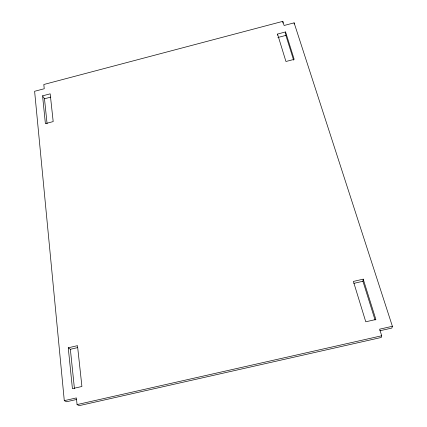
<?xml version="1.0" encoding="UTF-8"?>
<svg xmlns="http://www.w3.org/2000/svg" width="427" height="427" viewBox="0 0 427 427"><rect width="100%" height="100%" fill="white"/><g stroke="black" fill="none" stroke-linecap="round" stroke-linejoin="round"><path stroke-width="0.64" d="M375.087 320.036L362.934 281.254L363.212 279.151L353.396 281.436L365.774 321.798L375.883 319.492L363.212 279.151M392.386 326.287L379.63 329.18L381.706 335.771L381.258 337.469L79.192 405.65L77.073 404.588L76.38 397.927L64.29 400.665L34.614 91.287L44.243 88.747L43.805 84.503L282.802 21.35L284.104 25.492L294.118 22.85L392.386 326.287L391.842 328.059L379.833 330.781M42.561 95.84L50.183 93.839L53.188 121.594L45.395 123.616L42.561 95.84L44.493 98.765L47.082 123.782M277.529 34.059L285.567 31.945L294.176 59.358L285.941 61.493L277.529 34.059L277.646 35.201M44.493 98.765L50.802 97.11M277.886 37.491L285.876 35.393L285.567 31.945M68.256 347.808L77.49 345.656L81.915 386.483L72.425 388.645L68.256 347.808L70.37 349.286L77.703 347.578M353.85 283.368L362.934 281.254M76.604 399.464L66.511 401.754L64.29 400.665M77.073 404.588L381.706 335.771M285.876 35.393L293.637 60.154M70.37 349.286L74.426 388.522M282.802 21.35L282.962 23.095M294.118 22.85L294.203 24.019"/></g></svg>
